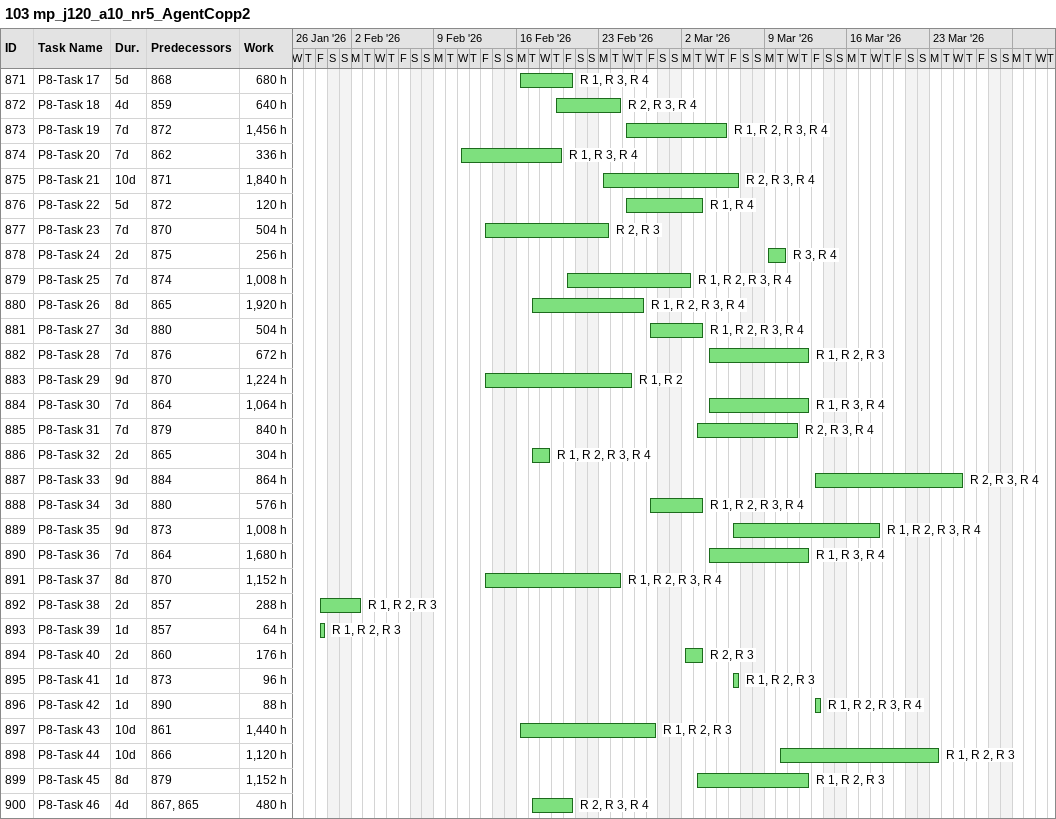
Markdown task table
103 mp_j120_a10_nr5_AgentCopp2

| ID | Task | Duration | Start | Finish | Predecessors | Resources | Work (h) |
|---|---|---|---|---|---|---|---|
| 871 | P8-Task 17 | 5d | 2026-02-16 | 2026-02-20 | 868 | R 1, R 3, R 4 | 680 |
| 872 | P8-Task 18 | 4d | 2026-02-19 | 2026-02-24 | 859 | R 2, R 3, R 4 | 640 |
| 873 | P8-Task 19 | 7d | 2026-02-25 | 2026-03-05 | 872 | R 1, R 2, R 3, R 4 | 1456 |
| 874 | P8-Task 20 | 7d | 2026-02-11 | 2026-02-19 | 862 | R 1, R 3, R 4 | 336 |
| 875 | P8-Task 21 | 10d | 2026-02-23 | 2026-03-06 | 871 | R 2, R 3, R 4 | 1840 |
| 876 | P8-Task 22 | 5d | 2026-02-25 | 2026-03-03 | 872 | R 1, R 4 | 120 |
| 877 | P8-Task 23 | 7d | 2026-02-13 | 2026-02-23 | 870 | R 2, R 3 | 504 |
| 878 | P8-Task 24 | 2d | 2026-03-09 | 2026-03-10 | 875 | R 3, R 4 | 256 |
| 879 | P8-Task 25 | 7d | 2026-02-20 | 2026-03-02 | 874 | R 1, R 2, R 3, R 4 | 1008 |
| 880 | P8-Task 26 | 8d | 2026-02-17 | 2026-02-26 | 865 | R 1, R 2, R 3, R 4 | 1920 |
| 881 | P8-Task 27 | 3d | 2026-02-27 | 2026-03-03 | 880 | R 1, R 2, R 3, R 4 | 504 |
| 882 | P8-Task 28 | 7d | 2026-03-04 | 2026-03-12 | 876 | R 1, R 2, R 3 | 672 |
| 883 | P8-Task 29 | 9d | 2026-02-13 | 2026-02-25 | 870 | R 1, R 2 | 1224 |
| 884 | P8-Task 30 | 7d | 2026-03-04 | 2026-03-12 | 864 | R 1, R 3, R 4 | 1064 |
| 885 | P8-Task 31 | 7d | 2026-03-03 | 2026-03-11 | 879 | R 2, R 3, R 4 | 840 |
| 886 | P8-Task 32 | 2d | 2026-02-17 | 2026-02-18 | 865 | R 1, R 2, R 3, R 4 | 304 |
| 887 | P8-Task 33 | 9d | 2026-03-13 | 2026-03-25 | 884 | R 2, R 3, R 4 | 864 |
| 888 | P8-Task 34 | 3d | 2026-02-27 | 2026-03-03 | 880 | R 1, R 2, R 3, R 4 | 576 |
| 889 | P8-Task 35 | 9d | 2026-03-06 | 2026-03-18 | 873 | R 1, R 2, R 3, R 4 | 1008 |
| 890 | P8-Task 36 | 7d | 2026-03-04 | 2026-03-12 | 864 | R 1, R 3, R 4 | 1680 |
| 891 | P8-Task 37 | 8d | 2026-02-13 | 2026-02-24 | 870 | R 1, R 2, R 3, R 4 | 1152 |
| 892 | P8-Task 38 | 2d | 2026-01-30 | 2026-02-02 | 857 | R 1, R 2, R 3 | 288 |
| 893 | P8-Task 39 | 1d | 2026-01-30 | 2026-01-30 | 857 | R 1, R 2, R 3 | 64 |
| 894 | P8-Task 40 | 2d | 2026-03-02 | 2026-03-03 | 860 | R 2, R 3 | 176 |
| 895 | P8-Task 41 | 1d | 2026-03-06 | 2026-03-06 | 873 | R 1, R 2, R 3 | 96 |
| 896 | P8-Task 42 | 1d | 2026-03-13 | 2026-03-13 | 890 | R 1, R 2, R 3, R 4 | 88 |
| 897 | P8-Task 43 | 10d | 2026-02-16 | 2026-02-27 | 861 | R 1, R 2, R 3 | 1440 |
| 898 | P8-Task 44 | 10d | 2026-03-10 | 2026-03-23 | 866 | R 1, R 2, R 3 | 1120 |
| 899 | P8-Task 45 | 8d | 2026-03-03 | 2026-03-12 | 879 | R 1, R 2, R 3 | 1152 |
| 900 | P8-Task 46 | 4d | 2026-02-17 | 2026-02-20 | 867, 865 | R 2, R 3, R 4 | 480 |
